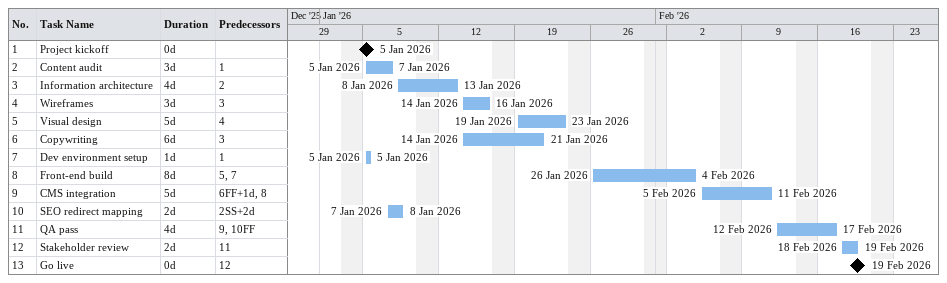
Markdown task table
| ID | Task | Duration | Start | Finish | Predecessors |
|---|---|---|---|---|---|
| 1 | Project kickoff | 0d | 2026-01-05 | 2026-01-05 |  |
| 2 | Content audit | 3d | 2026-01-05 | 2026-01-07 | 1 |
| 3 | Information architecture | 4d | 2026-01-08 | 2026-01-13 | 2 |
| 4 | Wireframes | 3d | 2026-01-14 | 2026-01-16 | 3 |
| 5 | Visual design | 5d | 2026-01-19 | 2026-01-23 | 4 |
| 6 | Copywriting | 6d | 2026-01-14 | 2026-01-21 | 3 |
| 7 | Dev environment setup | 1d | 2026-01-05 | 2026-01-05 | 1 |
| 8 | Front-end build | 8d | 2026-01-26 | 2026-02-04 | 5, 7 |
| 9 | CMS integration | 5d | 2026-02-05 | 2026-02-11 | 6FF+1d, 8 |
| 10 | SEO redirect mapping | 2d | 2026-01-07 | 2026-01-08 | 2SS+2d |
| 11 | QA pass | 4d | 2026-02-12 | 2026-02-17 | 9, 10FF |
| 12 | Stakeholder review | 2d | 2026-02-18 | 2026-02-19 | 11 |
| 13 | Go live | 0d | 2026-02-19 | 2026-02-19 | 12 |
